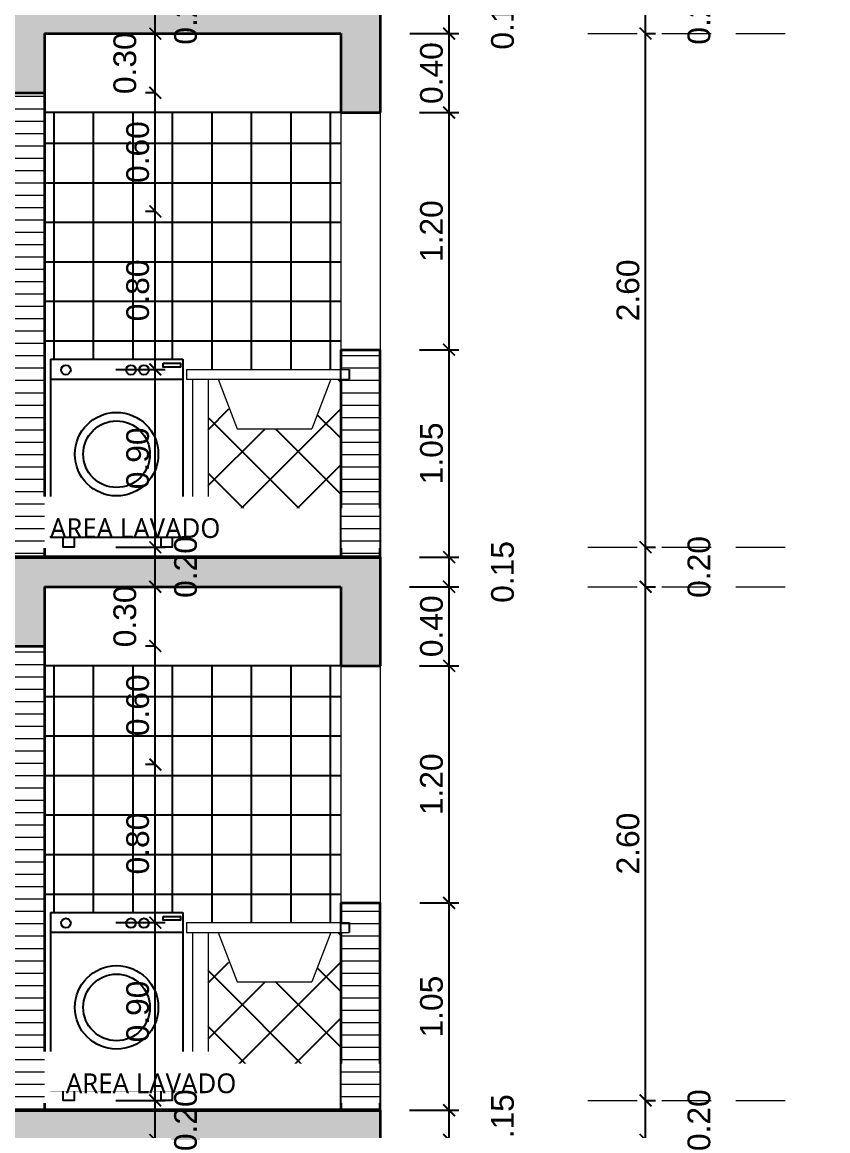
# Model space of a CAD drawing. Header units: feet. Extents: x -417 to 46, y -646 to -218.
# Drawn here: x -80.14 to -76.06, y -587.49 to -581.88 of the extents above; entities that cross this region are included whole.
import ezdxf

# ---------------------------------------------------------------- set-up
doc = ezdxf.new("R2010")
doc.units = ezdxf.units.FT
doc.header["$MEASUREMENT"] = 0
doc.linetypes.add('HIDDEN', pattern=[0.375, 0.25, -0.125])
for name, color, linetype, lineweight in [('A-WALL', 4, 'Continuous', 25), ('DIM-COTAS', 1, 'Continuous', 5), ('MB', 2, 'Continuous', 20), ('muros', 4, 'Continuous', 50), ('Piso', 8, 'Continuous', 9), ('TXT', 2, 'Continuous', 9), ('VUELOS', 8, 'HIDDEN', 0)]:
    doc.layers.add(name, color=color, linetype=linetype, lineweight=lineweight)
for name, color, linetype in [('DIM', 10, 'Continuous'), ('ESCALERAS', 2, 'Continuous'), ('RELLENO', 8, 'Continuous')]:
    doc.layers.add(name, color=color, linetype=linetype)
doc.styles.add('ads', font='trebuc.ttf', dxfattribs={"height": 0.14})
doc.styles.get("Standard").update_dxf_attribs({"font": 'arial.ttf', "height": 0.115})
doc.dimstyles.new('KEILY', dxfattribs={"dimtxt": 0.115, "dimasz": 0.06, "dimexe": 0.05, "dimexo": 0.2, "dimgap": 0.03, "dimtad": 1, "dimzin": 1, "dimdsep": 46, "dimtxsty": 'Standard', "dimblk": 'ARCHTICK', "dimcen": 2.5, "dimdle": 0.03, "dimclrd": 256, "dimclre": 256, "dimclrt": 7, "dimadec": 0, "dimazin": 0, "dimtfac": 1, "dimtmove": 2, "dimatfit": 3, "dimfxl": 0.2, "dimfxlon": 1, "dimtolj": 1, "dimtzin": 1, "dimarcsym": 0})
pattern_1 = [(180, (-13.97997, -574.69289), (-7e-18, -0.0625), [])]

# ---------------------------------------------------------------- blocks, each defined once
blk = doc.blocks.new('A$C327D3DD7')
at = {"layer": 'ESCALERAS'}
for p, q in [((0, 0.9513, 224.523), (0, 0.0513, 224.523)), ((0, 0.9513, 224.523), (0.6706, 0.9513, 224.523)), ((0.6706, 0.9513, -22.4934), (0.6706, 0.0513, -22.4934)), ((0, 0.8513, 224.523), (0.6706, 0.8513, 224.523)), ((0, 0.0513, 224.523), (0.6706, 0.0513, 224.523))]:
    blk.add_line(p, q, dxfattribs=at)
blk.add_lwpolyline([(0.571, 0.9316), (0.6593, 0.9316), (0.6593, 0.912), (0.571, 0.912)], close=True, dxfattribs=at)
at = {"layer": 'ESCALERAS', "elevation": 224.523}
for points in [[(0.0645, 0.0513), (0.1202, 0.0513), (0.1202, 0), (0.0645, 0)], [(0.5619, 0.0513), (0.6175, 0.0513), (0.6175, 0), (0.5619, 0)]]:
    blk.add_lwpolyline(points, close=True, dxfattribs=at)
at = {"layer": 'ESCALERAS'}
for centre, radius in [((0.0786, 0.8975), 0.0243), ((0.4081, 0.8975), 0.0243), ((0.474, 0.8975), 0.0243), ((0.3353, 0.471, 224.523), 0.2113), ((0.3353, 0.471, 224.523), 0.1686)]:
    blk.add_circle(centre, radius, dxfattribs=at)
blk = doc.blocks.new('_ArchTick')
at = {"layer": 'DIM-COTAS', "color": 0, "const_width": 0.15}
blk.add_lwpolyline([(-0.5, -0.5), (0.5, 0.5)], dxfattribs=at)
blk = doc.blocks.new('*D3070')
at = {"layer": 'Defpoints', "color": 0, "transparency": 16777216}
for p in [(-77.0949, -587.3376), (-76.9841, -587.3376), (-76.9841, -587.5376)]:
    blk.add_point(p, dxfattribs=at)
at = {"layer": 'DIM', "lineweight": -2, "transparency": 16777216}
for p, q in [((-76.9841, -587.5676), (-76.9841, -587.3076)), ((-76.9841, -587.3376), (-76.9341, -587.3376)), ((-76.9841, -587.5376), (-76.9341, -587.5376))]:
    blk.add_line(p, q, dxfattribs=at)
at = {"layer": 'DIM', "lineweight": -2, "transparency": 16777216, "xscale": 0.06, "yscale": 0.06, "zscale": 0.06}
for p, rotation in [((-76.9841, -587.3376), 90), ((-76.9841, -587.5376), 270)]:
    blk.add_blockref('_ArchTick', p, dxfattribs=dict(at, rotation=rotation))
at = {"layer": 'DIM', "color": 7, "transparency": 16777216, "insert": (-76.713, -587.4376), "char_height": 0.115, "attachment_point": 5, "rotation": 90}
blk.add_mtext('\\A1;0.20', dxfattribs=at)
blk = doc.blocks.new('*D3071')
at = {"layer": 'Defpoints', "color": 0, "transparency": 16777216}
for p in [(-76.9841, -584.7376), (-76.9841, -584.7376), (-77.0949, -587.3376)]:
    blk.add_point(p, dxfattribs=at)
at = {"layer": 'DIM', "lineweight": -2, "transparency": 16777216}
for p, q in [((-76.9841, -587.3676), (-76.9841, -584.7076)), ((-76.9841, -584.7376), (-76.9341, -584.7376)), ((-76.9841, -587.3376), (-76.9341, -587.3376))]:
    blk.add_line(p, q, dxfattribs=at)
at = {"layer": 'DIM', "lineweight": -2, "transparency": 16777216, "xscale": 0.06, "yscale": 0.06, "zscale": 0.06}
for p, rotation in [((-76.9841, -584.7376), 90), ((-76.9841, -587.3376), 270)]:
    blk.add_blockref('_ArchTick', p, dxfattribs=dict(at, rotation=rotation))
at = {"layer": 'DIM', "color": 7, "transparency": 16777216, "insert": (-77.0728, -586.0376), "char_height": 0.115, "attachment_point": 5, "rotation": 90}
blk.add_mtext('\\A1;2.60', dxfattribs=at)
blk = doc.blocks.new('*D3072')
at = {"layer": 'Defpoints', "color": 0, "transparency": 16777216}
for p in [(-77.0742, -584.5376), (-76.9841, -584.5376), (-76.9841, -584.7376)]:
    blk.add_point(p, dxfattribs=at)
at = {"layer": 'DIM', "lineweight": -2, "transparency": 16777216}
for p, q in [((-76.9841, -584.7676), (-76.9841, -584.5076)), ((-76.9841, -584.5376), (-76.9341, -584.5376)), ((-76.9841, -584.7376), (-76.9341, -584.7376))]:
    blk.add_line(p, q, dxfattribs=at)
at = {"layer": 'DIM', "lineweight": -2, "transparency": 16777216, "xscale": 0.06, "yscale": 0.06, "zscale": 0.06}
for p, rotation in [((-76.9841, -584.5376), 90), ((-76.9841, -584.7376), 270)]:
    blk.add_blockref('_ArchTick', p, dxfattribs=dict(at, rotation=rotation))
at = {"layer": 'DIM', "color": 7, "transparency": 16777216, "insert": (-76.713, -584.6376), "char_height": 0.115, "attachment_point": 5, "rotation": 90}
blk.add_mtext('\\A1;0.20', dxfattribs=at)
blk = doc.blocks.new('*D3073')
at = {"layer": 'Defpoints', "color": 0, "transparency": 16777216}
for p in [(-76.9841, -581.9376), (-76.9841, -581.9376), (-77.0742, -584.5376)]:
    blk.add_point(p, dxfattribs=at)
at = {"layer": 'DIM', "lineweight": -2, "transparency": 16777216}
for p, q in [((-76.9841, -584.5676), (-76.9841, -581.9076)), ((-76.9841, -581.9376), (-76.9341, -581.9376)), ((-76.9841, -584.5376), (-76.9341, -584.5376))]:
    blk.add_line(p, q, dxfattribs=at)
at = {"layer": 'DIM', "lineweight": -2, "transparency": 16777216, "xscale": 0.06, "yscale": 0.06, "zscale": 0.06}
for p, rotation in [((-76.9841, -581.9376), 90), ((-76.9841, -584.5376), 270)]:
    blk.add_blockref('_ArchTick', p, dxfattribs=dict(at, rotation=rotation))
at = {"layer": 'DIM', "color": 7, "transparency": 16777216, "insert": (-77.0728, -583.2376), "char_height": 0.115, "attachment_point": 5, "rotation": 90}
blk.add_mtext('\\A1;2.60', dxfattribs=at)
blk = doc.blocks.new('*D3074')
at = {"layer": 'Defpoints', "color": 0, "transparency": 16777216}
for p in [(-77.1185, -581.7376), (-76.9841, -581.7376), (-76.9841, -581.9376)]:
    blk.add_point(p, dxfattribs=at)
at = {"layer": 'DIM', "lineweight": -2, "transparency": 16777216}
for p, q in [((-76.9841, -581.9676), (-76.9841, -581.7076)), ((-76.9841, -581.7376), (-76.9341, -581.7376)), ((-76.9841, -581.9376), (-76.9341, -581.9376))]:
    blk.add_line(p, q, dxfattribs=at)
at = {"layer": 'DIM', "lineweight": -2, "transparency": 16777216, "xscale": 0.06, "yscale": 0.06, "zscale": 0.06}
for p, rotation in [((-76.9841, -581.7376), 90), ((-76.9841, -581.9376), 270)]:
    blk.add_blockref('_ArchTick', p, dxfattribs=dict(at, rotation=rotation))
at = {"layer": 'DIM', "color": 7, "transparency": 16777216, "insert": (-76.713, -581.8376), "char_height": 0.115, "attachment_point": 5, "rotation": 90}
blk.add_mtext('\\A1;0.20', dxfattribs=at)
blk = doc.blocks.new('*D2838')
at = {"layer": 'Defpoints', "color": 0, "transparency": 16777216}
for p in [(-83.6283, -578.5376, -0.0373), (-72.8847, -578.5376), (-73.14, -590.3376)]:
    blk.add_point(p, dxfattribs=at)
at = {"layer": 'DIM', "lineweight": -2, "transparency": 16777216}
for p, q in [((-73.0847, -578.5376), (-72.8347, -578.5376)), ((-72.8847, -590.3676), (-72.8847, -578.5076)), ((-72.94, -590.3376), (-72.8347, -590.3376))]:
    blk.add_line(p, q, dxfattribs=at)
at = {"layer": 'DIM', "lineweight": -2, "transparency": 16777216, "xscale": 0.06, "yscale": 0.06, "zscale": 0.06}
for p, rotation in [((-72.8847, -578.5376), 90), ((-72.8847, -590.3376), 270)]:
    blk.add_blockref('_ArchTick', p, dxfattribs=dict(at, rotation=rotation))
at = {"layer": 'DIM', "color": 7, "transparency": 16777216, "insert": (-72.9734, -584.4376), "char_height": 0.115, "attachment_point": 5, "rotation": 90}
blk.add_mtext('\\A1;11.80', dxfattribs=at)
blk = doc.blocks.new('*D2819')
at = {"layer": 'Defpoints', "color": 0, "transparency": 16777216}
for p in [(-79.5008, -587.3377, 0.0373), (-79.4673, -587.3377), (-79.4673, -587.5376)]:
    blk.add_point(p, dxfattribs=at)
at = {"layer": 'DIM', "lineweight": -2, "transparency": 16777216}
for p, q in [((-79.4673, -587.5676), (-79.4673, -587.3077)), ((-79.463, -587.3377), (-79.4173, -587.3377)), ((-79.4673, -587.5376), (-79.5173, -587.5376))]:
    blk.add_line(p, q, dxfattribs=at)
at = {"layer": 'DIM', "lineweight": -2, "transparency": 16777216, "xscale": 0.06, "yscale": 0.06, "zscale": 0.06}
for p, rotation in [((-79.4673, -587.3377), 90), ((-79.4673, -587.5376), 270)]:
    blk.add_blockref('_ArchTick', p, dxfattribs=dict(at, rotation=rotation))
at = {"layer": 'DIM', "color": 7, "transparency": 16777216, "insert": (-79.3136, -587.4377), "char_height": 0.115, "attachment_point": 5, "rotation": 90}
blk.add_mtext('\\A1;0.20', dxfattribs=at)
blk = doc.blocks.new('*D2820')
at = {"layer": 'Defpoints', "color": 0, "transparency": 16777216}
for p in [(-79.8848, -586.4376), (-79.4673, -586.4376), (-79.8848, -587.3376)]:
    blk.add_point(p, dxfattribs=at)
at = {"layer": 'DIM', "lineweight": -2, "transparency": 16777216}
for p, q in [((-79.6673, -586.4376), (-79.4173, -586.4376)), ((-79.4673, -587.3676), (-79.4673, -586.4076)), ((-79.6673, -587.3376), (-79.4173, -587.3376))]:
    blk.add_line(p, q, dxfattribs=at)
at = {"layer": 'DIM', "lineweight": -2, "transparency": 16777216, "xscale": 0.06, "yscale": 0.06, "zscale": 0.06}
for p, rotation in [((-79.4673, -586.4376), 90), ((-79.4673, -587.3376), 270)]:
    blk.add_blockref('_ArchTick', p, dxfattribs=dict(at, rotation=rotation))
at = {"layer": 'DIM', "color": 7, "transparency": 16777216, "insert": (-79.5561, -586.8876), "char_height": 0.115, "attachment_point": 5, "rotation": 90}
blk.add_mtext('\\A1;0.90', dxfattribs=at)
blk = doc.blocks.new('*D2821')
at = {"layer": 'Defpoints', "color": 0, "transparency": 16777216}
for p in [(-79.4673, -585.6376), (-79.4648, -585.6376, -0.0012), (-79.8848, -586.4376)]:
    blk.add_point(p, dxfattribs=at)
at = {"layer": 'DIM', "lineweight": -2, "transparency": 16777216}
for p, q in [((-79.4673, -586.4676), (-79.4673, -585.6076)), ((-79.4674, -585.6376), (-79.5173, -585.6376)), ((-79.6673, -586.4376), (-79.4173, -586.4376))]:
    blk.add_line(p, q, dxfattribs=at)
at = {"layer": 'DIM', "lineweight": -2, "transparency": 16777216, "xscale": 0.06, "yscale": 0.06, "zscale": 0.06}
for p, rotation in [((-79.4673, -585.6376), 90), ((-79.4673, -586.4376), 270)]:
    blk.add_blockref('_ArchTick', p, dxfattribs=dict(at, rotation=rotation))
at = {"layer": 'DIM', "color": 7, "transparency": 16777216, "insert": (-79.5561, -586.0376), "char_height": 0.115, "attachment_point": 5, "rotation": 90}
blk.add_mtext('\\A1;0.80', dxfattribs=at)
blk = doc.blocks.new('*D2822')
at = {"layer": 'Defpoints', "color": 0, "transparency": 16777216}
for p in [(-79.4673, -585.0376, -0.0012), (-79.4673, -585.0376), (-79.4648, -585.6376, -0.0012)]:
    blk.add_point(p, dxfattribs=at)
at = {"layer": 'DIM', "lineweight": -2, "transparency": 16777216}
for p, q in [((-79.4674, -585.0376), (-79.5173, -585.0376)), ((-79.4673, -585.6676), (-79.4673, -585.0076)), ((-79.4674, -585.6376), (-79.5173, -585.6376))]:
    blk.add_line(p, q, dxfattribs=at)
at = {"layer": 'DIM', "lineweight": -2, "transparency": 16777216, "xscale": 0.06, "yscale": 0.06, "zscale": 0.06}
for p, rotation in [((-79.4673, -585.0376), 90), ((-79.4673, -585.6376), 270)]:
    blk.add_blockref('_ArchTick', p, dxfattribs=dict(at, rotation=rotation))
at = {"layer": 'DIM', "color": 7, "transparency": 16777216, "insert": (-79.5561, -585.3376), "char_height": 0.115, "attachment_point": 5, "rotation": 90}
blk.add_mtext('\\A1;0.60', dxfattribs=at)
blk = doc.blocks.new('*D2823')
at = {"layer": 'Defpoints', "color": 0, "transparency": 16777216}
for p in [(-79.4673, -584.7376), (-79.4673, -584.7376), (-79.4673, -585.0376, -0.0012)]:
    blk.add_point(p, dxfattribs=at)
at = {"layer": 'DIM', "lineweight": -2, "transparency": 16777216}
for p, q in [((-79.4673, -585.0676), (-79.4673, -584.7076)), ((-79.4673, -584.7376), (-79.5173, -584.7376)), ((-79.4674, -585.0376), (-79.5173, -585.0376))]:
    blk.add_line(p, q, dxfattribs=at)
at = {"layer": 'DIM', "lineweight": -2, "transparency": 16777216, "xscale": 0.06, "yscale": 0.06, "zscale": 0.06}
for p, rotation in [((-79.4673, -584.7376), 90), ((-79.4673, -585.0376), 270)]:
    blk.add_blockref('_ArchTick', p, dxfattribs=dict(at, rotation=rotation))
at = {"layer": 'DIM', "color": 7, "transparency": 16777216, "insert": (-79.6211, -584.8876), "char_height": 0.115, "attachment_point": 5, "rotation": 90}
blk.add_mtext('\\A1;0.30', dxfattribs=at)
blk = doc.blocks.new('*D2824')
at = {"layer": 'Defpoints', "color": 0, "transparency": 16777216}
for p in [(-79.5008, -584.5377, 0.0373), (-79.4673, -584.5377), (-79.4673, -584.7376)]:
    blk.add_point(p, dxfattribs=at)
at = {"layer": 'DIM', "lineweight": -2, "transparency": 16777216}
for p, q in [((-79.4673, -584.7676), (-79.4673, -584.5077)), ((-79.463, -584.5377), (-79.4173, -584.5377)), ((-79.4673, -584.7376), (-79.5173, -584.7376))]:
    blk.add_line(p, q, dxfattribs=at)
at = {"layer": 'DIM', "lineweight": -2, "transparency": 16777216, "xscale": 0.06, "yscale": 0.06, "zscale": 0.06}
for p, rotation in [((-79.4673, -584.5377), 90), ((-79.4673, -584.7376), 270)]:
    blk.add_blockref('_ArchTick', p, dxfattribs=dict(at, rotation=rotation))
at = {"layer": 'DIM', "color": 7, "transparency": 16777216, "insert": (-79.3136, -584.6377), "char_height": 0.115, "attachment_point": 5, "rotation": 90}
blk.add_mtext('\\A1;0.20', dxfattribs=at)
blk = doc.blocks.new('*D2825')
at = {"layer": 'Defpoints', "color": 0, "transparency": 16777216}
for p in [(-79.8848, -583.6377), (-79.4673, -583.6377), (-79.8848, -584.5377)]:
    blk.add_point(p, dxfattribs=at)
at = {"layer": 'DIM', "lineweight": -2, "transparency": 16777216}
for p, q in [((-79.6673, -583.6377), (-79.4173, -583.6377)), ((-79.4673, -584.5677), (-79.4673, -583.6077)), ((-79.6673, -584.5377), (-79.4173, -584.5377))]:
    blk.add_line(p, q, dxfattribs=at)
at = {"layer": 'DIM', "lineweight": -2, "transparency": 16777216, "xscale": 0.06, "yscale": 0.06, "zscale": 0.06}
for p, rotation in [((-79.4673, -583.6377), 90), ((-79.4673, -584.5377), 270)]:
    blk.add_blockref('_ArchTick', p, dxfattribs=dict(at, rotation=rotation))
at = {"layer": 'DIM', "color": 7, "transparency": 16777216, "insert": (-79.5561, -584.0877), "char_height": 0.115, "attachment_point": 5, "rotation": 90}
blk.add_mtext('\\A1;0.90', dxfattribs=at)
blk = doc.blocks.new('*D2826')
at = {"layer": 'Defpoints', "color": 0, "transparency": 16777216}
for p in [(-79.4673, -582.8377), (-79.4648, -582.8377, -0.0012), (-79.8848, -583.6377)]:
    blk.add_point(p, dxfattribs=at)
at = {"layer": 'DIM', "lineweight": -2, "transparency": 16777216}
for p, q in [((-79.4673, -583.6677), (-79.4673, -582.8077)), ((-79.4674, -582.8377), (-79.5173, -582.8377)), ((-79.6673, -583.6377), (-79.4173, -583.6377))]:
    blk.add_line(p, q, dxfattribs=at)
at = {"layer": 'DIM', "lineweight": -2, "transparency": 16777216, "xscale": 0.06, "yscale": 0.06, "zscale": 0.06}
for p, rotation in [((-79.4673, -582.8377), 90), ((-79.4673, -583.6377), 270)]:
    blk.add_blockref('_ArchTick', p, dxfattribs=dict(at, rotation=rotation))
at = {"layer": 'DIM', "color": 7, "transparency": 16777216, "insert": (-79.5561, -583.2377), "char_height": 0.115, "attachment_point": 5, "rotation": 90}
blk.add_mtext('\\A1;0.80', dxfattribs=at)
blk = doc.blocks.new('*D2827')
at = {"layer": 'Defpoints', "color": 0, "transparency": 16777216}
for p in [(-79.4673, -582.2377, -0.0012), (-79.4673, -582.2377), (-79.4648, -582.8377, -0.0012)]:
    blk.add_point(p, dxfattribs=at)
at = {"layer": 'DIM', "lineweight": -2, "transparency": 16777216}
for p, q in [((-79.4674, -582.2377), (-79.5173, -582.2377)), ((-79.4673, -582.8677), (-79.4673, -582.2077)), ((-79.4674, -582.8377), (-79.5173, -582.8377))]:
    blk.add_line(p, q, dxfattribs=at)
at = {"layer": 'DIM', "lineweight": -2, "transparency": 16777216, "xscale": 0.06, "yscale": 0.06, "zscale": 0.06}
for p, rotation in [((-79.4673, -582.2377), 90), ((-79.4673, -582.8377), 270)]:
    blk.add_blockref('_ArchTick', p, dxfattribs=dict(at, rotation=rotation))
at = {"layer": 'DIM', "color": 7, "transparency": 16777216, "insert": (-79.5561, -582.5377), "char_height": 0.115, "attachment_point": 5, "rotation": 90}
blk.add_mtext('\\A1;0.60', dxfattribs=at)
blk = doc.blocks.new('*D2828')
at = {"layer": 'Defpoints', "color": 0, "transparency": 16777216}
for p in [(-79.4673, -581.9377), (-79.4673, -581.9377), (-79.4673, -582.2377, -0.0012)]:
    blk.add_point(p, dxfattribs=at)
at = {"layer": 'DIM', "lineweight": -2, "transparency": 16777216}
for p, q in [((-79.4673, -582.2677), (-79.4673, -581.9077)), ((-79.4673, -581.9377), (-79.5173, -581.9377)), ((-79.4674, -582.2377), (-79.5173, -582.2377))]:
    blk.add_line(p, q, dxfattribs=at)
at = {"layer": 'DIM', "lineweight": -2, "transparency": 16777216, "xscale": 0.06, "yscale": 0.06, "zscale": 0.06}
for p, rotation in [((-79.4673, -581.9377), 90), ((-79.4673, -582.2377), 270)]:
    blk.add_blockref('_ArchTick', p, dxfattribs=dict(at, rotation=rotation))
at = {"layer": 'DIM', "color": 7, "transparency": 16777216, "insert": (-79.6211, -582.0877), "char_height": 0.115, "attachment_point": 5, "rotation": 90}
blk.add_mtext('\\A1;0.30', dxfattribs=at)
blk = doc.blocks.new('*D2829')
at = {"layer": 'Defpoints', "color": 0, "transparency": 16777216}
for p in [(-79.5008, -581.7377, 0.0373), (-79.4673, -581.7377), (-79.4673, -581.9377)]:
    blk.add_point(p, dxfattribs=at)
at = {"layer": 'DIM', "lineweight": -2, "transparency": 16777216}
for p, q in [((-79.4673, -581.9677), (-79.4673, -581.7077)), ((-79.463, -581.7377), (-79.4173, -581.7377)), ((-79.4673, -581.9377), (-79.5173, -581.9377))]:
    blk.add_line(p, q, dxfattribs=at)
at = {"layer": 'DIM', "lineweight": -2, "transparency": 16777216, "xscale": 0.06, "yscale": 0.06, "zscale": 0.06}
for p, rotation in [((-79.4673, -581.7377), 90), ((-79.4673, -581.9377), 270)]:
    blk.add_blockref('_ArchTick', p, dxfattribs=dict(at, rotation=rotation))
at = {"layer": 'DIM', "color": 7, "transparency": 16777216, "insert": (-79.3136, -581.8377), "char_height": 0.115, "attachment_point": 5, "rotation": 90}
blk.add_mtext('\\A1;0.20', dxfattribs=at)
blk = doc.blocks.new('*D3047')
at = {"layer": 'Defpoints', "color": 0, "transparency": 16777216}
for p in [(-78.5283, -587.3876), (-77.9793, -587.3876), (-78.5283, -587.5376, -0.0373)]:
    blk.add_point(p, dxfattribs=at)
at = {"layer": 'DIM', "lineweight": -2, "transparency": 16777216}
for p, q in [((-78.1793, -587.3876), (-77.9293, -587.3876)), ((-77.9793, -587.5676), (-77.9793, -587.3576)), ((-78.1788, -587.5376), (-77.9293, -587.5376))]:
    blk.add_line(p, q, dxfattribs=at)
at = {"layer": 'DIM', "lineweight": -2, "transparency": 16777216, "xscale": 0.06, "yscale": 0.06, "zscale": 0.06}
for p, rotation in [((-77.9793, -587.3876), 90), ((-77.9793, -587.5376), 270)]:
    blk.add_blockref('_ArchTick', p, dxfattribs=dict(at, rotation=rotation))
at = {"layer": 'DIM', "color": 7, "transparency": 16777216, "insert": (-77.7081, -587.4626), "char_height": 0.115, "attachment_point": 5, "rotation": 90}
blk.add_mtext('\\A1;0.15', dxfattribs=at)
blk = doc.blocks.new('*D3048')
at = {"layer": 'Defpoints', "color": 0, "transparency": 16777216}
for p in [(-78.3282, -586.3377), (-77.9793, -586.3377), (-78.5283, -587.3876)]:
    blk.add_point(p, dxfattribs=at)
at = {"layer": 'DIM', "lineweight": -2, "transparency": 16777216}
for p, q in [((-78.1282, -586.3377), (-77.9293, -586.3377)), ((-77.9793, -587.4176), (-77.9793, -586.3077)), ((-78.1793, -587.3876), (-77.9293, -587.3876))]:
    blk.add_line(p, q, dxfattribs=at)
at = {"layer": 'DIM', "lineweight": -2, "transparency": 16777216, "xscale": 0.06, "yscale": 0.06, "zscale": 0.06}
for p, rotation in [((-77.9793, -586.3377), 90), ((-77.9793, -587.3876), 270)]:
    blk.add_blockref('_ArchTick', p, dxfattribs=dict(at, rotation=rotation))
at = {"layer": 'DIM', "color": 7, "transparency": 16777216, "insert": (-78.068, -586.8627), "char_height": 0.115, "attachment_point": 5, "rotation": 90}
blk.add_mtext('\\A1;1.05', dxfattribs=at)
blk = doc.blocks.new('*D3049')
at = {"layer": 'Defpoints', "color": 0, "transparency": 16777216}
for p in [(-78.3283, -585.1377, -0.0014), (-77.9793, -585.1377), (-78.3282, -586.3377)]:
    blk.add_point(p, dxfattribs=at)
at = {"layer": 'DIM', "lineweight": -2, "transparency": 16777216}
for p, q in [((-77.9793, -586.3677), (-77.9793, -585.1077)), ((-78.1283, -585.1377), (-77.9293, -585.1377)), ((-78.1282, -586.3377), (-77.9293, -586.3377))]:
    blk.add_line(p, q, dxfattribs=at)
at = {"layer": 'DIM', "lineweight": -2, "transparency": 16777216, "xscale": 0.06, "yscale": 0.06, "zscale": 0.06}
for p, rotation in [((-77.9793, -585.1377), 90), ((-77.9793, -586.3377), 270)]:
    blk.add_blockref('_ArchTick', p, dxfattribs=dict(at, rotation=rotation))
at = {"layer": 'DIM', "color": 7, "transparency": 16777216, "insert": (-78.068, -585.7377), "char_height": 0.115, "attachment_point": 5, "rotation": 90}
blk.add_mtext('\\A1;1.20', dxfattribs=at)
blk = doc.blocks.new('*D3050')
at = {"layer": 'Defpoints', "color": 0, "transparency": 16777216}
for p in [(-78.5283, -584.7377), (-77.9793, -584.7377), (-78.3283, -585.1377, -0.0014)]:
    blk.add_point(p, dxfattribs=at)
at = {"layer": 'DIM', "lineweight": -2, "transparency": 16777216}
for p, q in [((-77.9793, -585.1677), (-77.9793, -584.7077)), ((-78.1793, -584.7377), (-77.9293, -584.7377)), ((-78.1283, -585.1377), (-77.9293, -585.1377))]:
    blk.add_line(p, q, dxfattribs=at)
at = {"layer": 'DIM', "lineweight": -2, "transparency": 16777216, "xscale": 0.06, "yscale": 0.06, "zscale": 0.06}
for p, rotation in [((-77.9793, -584.7377), 90), ((-77.9793, -585.1377), 270)]:
    blk.add_blockref('_ArchTick', p, dxfattribs=dict(at, rotation=rotation))
at = {"layer": 'DIM', "color": 7, "transparency": 16777216, "insert": (-78.068, -584.9377), "char_height": 0.115, "attachment_point": 5, "rotation": 90}
blk.add_mtext('\\A1;0.40', dxfattribs=at)
blk = doc.blocks.new('*D3051')
at = {"layer": 'Defpoints', "color": 0, "transparency": 16777216}
for p in [(-78.3282, -584.5877, 0.0373), (-77.9793, -584.5877), (-78.5283, -584.7377)]:
    blk.add_point(p, dxfattribs=at)
at = {"layer": 'DIM', "lineweight": -2, "transparency": 16777216}
for p, q in [((-78.1291, -584.5877), (-77.9293, -584.5877)), ((-77.9793, -584.7677), (-77.9793, -584.5577)), ((-78.1793, -584.7377), (-77.9293, -584.7377))]:
    blk.add_line(p, q, dxfattribs=at)
at = {"layer": 'DIM', "lineweight": -2, "transparency": 16777216, "xscale": 0.06, "yscale": 0.06, "zscale": 0.06}
for p, rotation in [((-77.9793, -584.5877), 90), ((-77.9793, -584.7377), 270)]:
    blk.add_blockref('_ArchTick', p, dxfattribs=dict(at, rotation=rotation))
at = {"layer": 'DIM', "color": 7, "transparency": 16777216, "insert": (-77.7081, -584.6627), "char_height": 0.115, "attachment_point": 5, "rotation": 90}
blk.add_mtext('\\A1;0.15', dxfattribs=at)
blk = doc.blocks.new('*D3052')
at = {"layer": 'Defpoints', "color": 0, "transparency": 16777216}
for p in [(-78.3282, -583.5377, 0.0373), (-77.9793, -583.5377), (-78.3282, -584.5877, 0.0373)]:
    blk.add_point(p, dxfattribs=at)
at = {"layer": 'DIM', "lineweight": -2, "transparency": 16777216}
for p, q in [((-78.1291, -583.5377), (-77.9293, -583.5377)), ((-77.9793, -584.6177), (-77.9793, -583.5077)), ((-78.1291, -584.5877), (-77.9293, -584.5877))]:
    blk.add_line(p, q, dxfattribs=at)
at = {"layer": 'DIM', "lineweight": -2, "transparency": 16777216, "xscale": 0.06, "yscale": 0.06, "zscale": 0.06}
for p, rotation in [((-77.9793, -583.5377), 90), ((-77.9793, -584.5877), 270)]:
    blk.add_blockref('_ArchTick', p, dxfattribs=dict(at, rotation=rotation))
at = {"layer": 'DIM', "color": 7, "transparency": 16777216, "insert": (-78.068, -584.0627), "char_height": 0.115, "attachment_point": 5, "rotation": 90}
blk.add_mtext('\\A1;1.05', dxfattribs=at)
blk = doc.blocks.new('*D3053')
at = {"layer": 'Defpoints', "color": 0, "transparency": 16777216}
for p in [(-78.3286, -582.3377, 0.036), (-77.9793, -582.3377), (-78.3282, -583.5377, 0.0373)]:
    blk.add_point(p, dxfattribs=at)
at = {"layer": 'DIM', "lineweight": -2, "transparency": 16777216}
for p, q in [((-78.1294, -582.3377), (-77.9293, -582.3377)), ((-77.9793, -583.5677), (-77.9793, -582.3077)), ((-78.1291, -583.5377), (-77.9293, -583.5377))]:
    blk.add_line(p, q, dxfattribs=at)
at = {"layer": 'DIM', "lineweight": -2, "transparency": 16777216, "xscale": 0.06, "yscale": 0.06, "zscale": 0.06}
for p, rotation in [((-77.9793, -582.3377), 90), ((-77.9793, -583.5377), 270)]:
    blk.add_blockref('_ArchTick', p, dxfattribs=dict(at, rotation=rotation))
at = {"layer": 'DIM', "color": 7, "transparency": 16777216, "insert": (-78.068, -582.9377), "char_height": 0.115, "attachment_point": 5, "rotation": 90}
blk.add_mtext('\\A1;1.20', dxfattribs=at)
blk = doc.blocks.new('*D3054')
at = {"layer": 'Defpoints', "color": 0, "transparency": 16777216}
for p in [(-78.5283, -581.9377, 0.0373), (-77.9793, -581.9377), (-78.3286, -582.3377, 0.036)]:
    blk.add_point(p, dxfattribs=at)
at = {"layer": 'DIM', "lineweight": -2, "transparency": 16777216}
for p, q in [((-77.9793, -582.3677), (-77.9793, -581.9077)), ((-78.1788, -581.9377), (-77.9293, -581.9377)), ((-78.1294, -582.3377), (-77.9293, -582.3377))]:
    blk.add_line(p, q, dxfattribs=at)
at = {"layer": 'DIM', "lineweight": -2, "transparency": 16777216, "xscale": 0.06, "yscale": 0.06, "zscale": 0.06}
for p, rotation in [((-77.9793, -581.9377), 90), ((-77.9793, -582.3377), 270)]:
    blk.add_blockref('_ArchTick', p, dxfattribs=dict(at, rotation=rotation))
at = {"layer": 'DIM', "color": 7, "transparency": 16777216, "insert": (-78.068, -582.1377), "char_height": 0.115, "attachment_point": 5, "rotation": 90}
blk.add_mtext('\\A1;0.40', dxfattribs=at)
blk = doc.blocks.new('*D3055')
at = {"layer": 'Defpoints', "color": 0, "transparency": 16777216}
for p in [(-78.3282, -581.7877, 0.0747), (-77.9793, -581.7877), (-78.5283, -581.9377, 0.0373)]:
    blk.add_point(p, dxfattribs=at)
at = {"layer": 'DIM', "lineweight": -2, "transparency": 16777216}
for p, q in [((-78.1317, -581.7877), (-77.9293, -581.7877)), ((-77.9793, -581.9677), (-77.9793, -581.7577)), ((-78.1788, -581.9377), (-77.9293, -581.9377))]:
    blk.add_line(p, q, dxfattribs=at)
at = {"layer": 'DIM', "lineweight": -2, "transparency": 16777216, "xscale": 0.06, "yscale": 0.06, "zscale": 0.06}
for p, rotation in [((-77.9793, -581.7877), 90), ((-77.9793, -581.9377), 270)]:
    blk.add_blockref('_ArchTick', p, dxfattribs=dict(at, rotation=rotation))
at = {"layer": 'DIM', "color": 7, "transparency": 16777216, "insert": (-77.7081, -581.8627), "char_height": 0.115, "attachment_point": 5, "rotation": 90}
blk.add_mtext('\\A1;0.15', dxfattribs=at)

msp = doc.modelspace()

# ---------------------------------------------------------------- hatches: boundary and pattern name
at = {"layer": 'Piso'}
h = msp.add_hatch(dxfattribs=at)
h.set_pattern_fill('AR-CONC', color=256, scale=0.02)
h.set_pattern_definition([(50, (-13.97997, -569.09301), (0.14345204, -0.01255043), [0.015, -0.165]), (355, (-13.97997, -569.09301), (-0.02775027, 0.15043843), [0.012, -0.132]), (100.45144, (-13.96802, -569.09405), (0.11570177, 0.137888), [0.01274804, -0.14022842]), (46.1842, (-13.97997, -569.053), (0.21344827, -0.03310386), [0.0225, -0.2475]), (96.63564, (-13.96219, -569.05577), (0.1869324, 0.1948237), [0.0191221, -0.21034275]), (351.18416, (-13.97997, -569.053), (0.1869324, 0.1948237), [0.018, -0.198]), (21, (-13.95997, -569.06301), (0.11938141, -0.08052378), [0.015, -0.165]), (326, (-13.95997, -569.06301), (0.04866307, 0.14503), [0.012, -0.132]), (71.45144, (-13.95002, -569.06972), (0.16804448, 0.06450623), [0.01274804, -0.14022842]), (37.5, (-13.97997, -569.09301), (0.00243197, 0.06657877), [0, -0.1304, 0, -0.134, 0, -0.1325]), (7.5, (-13.97997, -569.09301), (0.05261391, 0.07888234), [0, -0.0764, 0, -0.1274, 0, -0.0505]), (327.5, (-14.02457, -569.09301), (0.106764487, -0.004510974), [0, -0.05, 0, -0.156, 0, -0.207]), (317.5, (-14.04457, -569.09301), (0.11663723, 0.020021), [0, -0.065, 0, -0.1036, 0, -0.147])])
edge = h.paths.add_edge_path()
edge.add_line((-78.3283, -582.3377), (-78.3283, -581.7877))
edge.add_line((-78.3283, -581.7877), (-83.8283, -581.7882))
edge.add_line((-83.8283, -581.7882), (-83.8281, -582.2379))
edge.add_line((-83.8281, -582.2379), (-83.6298, -582.2377))
edge.add_line((-83.6298, -582.2377), (-83.6298, -581.9377))
edge.add_line((-83.6298, -581.9377), (-80.2283, -581.9377))
edge.add_line((-80.2283, -581.9377), (-80.2335, -582.2377))
edge.add_line((-80.2335, -582.2377), (-80.0283, -582.2377))
edge.add_line((-80.0283, -582.2377), (-80.0283, -581.9377))
edge.add_line((-80.0283, -581.9377), (-78.5283, -581.9377))
edge.add_line((-78.5283, -581.9377), (-78.5283, -582.3377))
edge.add_line((-78.5283, -582.3377), (-78.3286, -582.3377))
h = msp.add_hatch(dxfattribs=at)
h.set_pattern_fill('AR-CONC', color=256, scale=0.02)
h.set_pattern_definition([(50, (-13.97849, -571.89295), (0.14345204, -0.01255043), [0.015, -0.165]), (355, (-13.97849, -571.89295), (-0.02775027, 0.15043843), [0.012, -0.132]), (100.45144, (-13.96654, -571.894), (0.11570177, 0.137888), [0.01274804, -0.14022842]), (46.1842, (-13.9785, -571.85295), (0.21344827, -0.03310386), [0.0225, -0.2475]), (96.63564, (-13.9607, -571.8557), (0.1869324, 0.1948237), [0.0191221, -0.21034275]), (351.18416, (-13.9785, -571.85295), (0.1869324, 0.1948237), [0.018, -0.198]), (21, (-13.95849, -571.86295), (0.11938141, -0.08052378), [0.015, -0.165]), (326, (-13.95849, -571.86295), (0.04866307, 0.14503), [0.012, -0.132]), (71.45144, (-13.94854, -571.86966), (0.16804448, 0.06450623), [0.01274804, -0.14022842]), (37.5, (-13.97849, -571.89295), (0.00243197, 0.06657877), [0, -0.1304, 0, -0.134, 0, -0.1325]), (7.5, (-13.97849, -571.89295), (0.05261391, 0.07888234), [0, -0.0764, 0, -0.1274, 0, -0.0505]), (327.5, (-14.02309, -571.89295), (0.106764487, -0.004510974), [0, -0.05, 0, -0.156, 0, -0.207]), (317.5, (-14.04309, -571.89295), (0.11663723, 0.020021), [0, -0.065, 0, -0.1036, 0, -0.147])])
edge = h.paths.add_edge_path()
edge.add_line((-78.3268, -585.1377), (-78.3268, -584.5877))
edge.add_line((-78.3268, -584.5877), (-83.8268, -584.5882))
edge.add_line((-83.8268, -584.5882), (-83.8266, -585.0379))
edge.add_line((-83.8266, -585.0379), (-83.6283, -585.0377))
edge.add_line((-83.6283, -585.0377), (-83.6283, -584.7377))
edge.add_line((-83.6283, -584.7377), (-80.2268, -584.7377))
edge.add_line((-80.2268, -584.7377), (-80.2321, -585.0377))
edge.add_line((-80.2321, -585.0377), (-80.0268, -585.0377))
edge.add_line((-80.0268, -585.0377), (-80.0268, -584.7377))
edge.add_line((-80.0268, -584.7377), (-78.5268, -584.7377))
edge.add_line((-78.5268, -584.7377), (-78.5268, -585.1377))
edge.add_line((-78.5268, -585.1377), (-78.3271, -585.1377))
h = msp.add_hatch(dxfattribs=at)
h.set_pattern_fill('AR-CONC', color=256, scale=0.02)
h.set_pattern_definition([(50, (-13.97997, -574.69289), (0.14345204, -0.01255043), [0.015, -0.165]), (355, (-13.97997, -574.69289), (-0.02775027, 0.15043843), [0.012, -0.132]), (100.45144, (-13.96802, -574.69393), (0.11570177, 0.137888), [0.01274804, -0.14022842]), (46.1842, (-13.97997, -574.65289), (0.21344827, -0.03310386), [0.0225, -0.2475]), (96.63564, (-13.96219, -574.65565), (0.1869324, 0.1948237), [0.0191221, -0.21034275]), (351.18416, (-13.97997, -574.65289), (0.1869324, 0.1948237), [0.018, -0.198]), (21, (-13.95997, -574.66289), (0.11938141, -0.08052378), [0.015, -0.165]), (326, (-13.95997, -574.66289), (0.04866307, 0.14503), [0.012, -0.132]), (71.45144, (-13.95002, -574.6696), (0.16804448, 0.06450623), [0.01274804, -0.14022842]), (37.5, (-13.97997, -574.69289), (0.00243197, 0.06657877), [0, -0.1304, 0, -0.134, 0, -0.1325]), (7.5, (-13.97997, -574.69289), (0.05261391, 0.07888234), [0, -0.0764, 0, -0.1274, 0, -0.0505]), (327.5, (-14.02457, -574.69289), (0.106764487, -0.004510974), [0, -0.05, 0, -0.156, 0, -0.207]), (317.5, (-14.04457, -574.69289), (0.11663723, 0.020021), [0, -0.065, 0, -0.1036, 0, -0.147])])
edge = h.paths.add_edge_path()
edge.add_line((-78.3283, -587.9376), (-78.3283, -587.3876))
edge.add_line((-78.3283, -587.3876), (-83.8283, -587.3881))
edge.add_line((-83.8283, -587.3881), (-83.8281, -587.8378))
edge.add_line((-83.8281, -587.8378), (-83.6298, -587.8376))
edge.add_line((-83.6298, -587.8376), (-83.6298, -587.5376))
edge.add_line((-83.6298, -587.5376), (-80.2283, -587.5376))
edge.add_line((-80.2283, -587.5376), (-80.2335, -587.8376))
edge.add_line((-80.2335, -587.8376), (-80.0283, -587.8376))
edge.add_line((-80.0283, -587.8376), (-80.0283, -587.5376))
edge.add_line((-80.0283, -587.5376), (-78.5283, -587.5376))
edge.add_line((-78.5283, -587.5376), (-78.5283, -587.9376))
edge.add_line((-78.5283, -587.9376), (-78.3286, -587.9376))
at = {"layer": 'RELLENO'}
h = msp.add_hatch(dxfattribs=at)
h.set_pattern_fill('NET', color=256, scale=1.6)
h.set_pattern_definition([(0, (-13.97997, -569.093), (0, 0.2), []), (90, (-13.97997, -569.093), (-0.2, 1e-17), [])])
h.paths.add_polyline_path([(-80.0283, -583.5864), (-79.3282, -583.5864), (-79.3282, -583.6377), (-78.5283, -583.6377), (-78.5286, -582.3377), (-80.0283, -582.3377)])
h = msp.add_hatch(dxfattribs=at)
h.set_pattern_fill('NET', color=256, scale=1.6, angle=45)
h.set_pattern_definition([(45, (122.35748, -350.14236), (-0.14142136, 0.14142136), []), (135, (122.35748, -350.14236), (-0.14142136, -0.14142136), [])])
h.paths.add_polyline_path([(-78.5283, -583.6877), (-78.5783, -583.6877), (-78.674, -583.9377), (-79.0243, -583.9377), (-79.1991, -583.6877), (-79.1991, -584.4377), (-78.5283, -584.4377)])
h = msp.add_hatch(dxfattribs=at)
h.set_pattern_fill('NET', color=256, scale=1.6)
h.set_pattern_definition([(0, (-13.97997, -571.89295), (0, 0.2), []), (90, (-13.97997, -571.89295), (-0.2, 1e-17), [])])
h.paths.add_polyline_path([(-80.0283, -586.3864), (-79.3282, -586.3864), (-79.3282, -586.4377), (-78.5283, -586.4377), (-78.5286, -585.1377), (-80.0283, -585.1377)])
h = msp.add_hatch(dxfattribs=at)
h.set_pattern_fill('NET', color=256, scale=1.6, angle=45)
h.set_pattern_definition([(45, (122.35748, -352.9423), (-0.14142136, 0.14142136), []), (135, (122.35748, -352.9423), (-0.14142136, -0.14142136), [])])
h.paths.add_polyline_path([(-78.5283, -586.4877), (-78.5783, -586.4877), (-78.674, -586.7377), (-79.0243, -586.7377), (-79.1991, -586.4877), (-79.1991, -587.2377), (-78.5283, -587.2377)])

# ---------------------------------------------------------------- linework, layer by layer
at = {"layer": 'A-WALL', "lineweight": 35}
for p, q in [((-78.3283, -580.7877, 0.073), (-78.3286, -582.3377, 0.036)), ((-80.0283, -581.9377, 0.0747), (-78.5283, -581.9377, 0.0747)), ((-80.2283, -582.2377, 0.0502), (-80.0283, -582.2377, 0.0489)), ((-78.5283, -582.3377, 0.0373), (-78.3283, -582.3377, 0.036)), ((-78.5283, -583.5377, 0.0373), (-78.3283, -583.5377, 0.0373)), ((-80.0283, -584.5877, 0.0747), (-78.5283, -584.5877, 0.0747)), ((-80.0283, -584.5877, 0.0733), (-78.9756, -584.5877, 0.0733)), ((-78.3283, -584.5877, 0.0373), (-78.3286, -585.1377, -0.0014)), ((-80.0283, -584.7377, 0.0373), (-78.5283, -584.7377, 0.0373)), ((-80.2283, -585.0377, 0.0129), (-80.0283, -585.0377, 0.0115)), ((-78.5283, -585.1377), (-78.3283, -585.1377, -0.0014)), ((-78.5283, -586.3377), (-78.3283, -586.3377)), ((-80.0283, -587.3877, 0.0373), (-78.5283, -587.3877, 0.0373)), ((-80.0283, -587.3877, 0.0359), (-78.9756, -587.3877, 0.0359)), ((-78.3283, -587.3876), (-78.3286, -587.9376, -0.0387))]:
    msp.add_line(p, q, dxfattribs=at)
at = {"layer": 'A-WALL', "lineweight": 35, "extrusion": (8.94772e-16, 2.36659e-12, -1)}
for p, q in [((-80.0283, -581.9377, 0.0373), (-80.0283, -584.5876, 0.0373)), ((-80.0283, -584.7377), (-80.0283, -587.3876))]:
    msp.add_line(p, q, dxfattribs=at)
at = {"layer": 'A-WALL', "lineweight": 35, "extrusion": (8.94772e-16, 2.36783e-12, -1)}
for p, q in [((-78.5283, -581.9377, 0.0373), (-78.5283, -582.3377, 0.0373)), ((-78.5283, -583.5377, 0.0373), (-78.5283, -583.6377, 0.0373)), ((-78.3283, -584.5877, 0.0373), (-78.3283, -583.5377, 0.0373)), ((-78.5283, -583.6877, 0.0373), (-78.5283, -584.5877, 0.0373)), ((-78.5283, -584.7377), (-78.5283, -585.1377)), ((-78.5283, -586.3377), (-78.5283, -586.4377)), ((-78.3283, -587.3876), (-78.3283, -586.3377)), ((-78.5283, -586.4877), (-78.5283, -587.3876))]:
    msp.add_line(p, q, dxfattribs=at)
at = {"layer": 'ESCALERAS'}
for p, q in [((-78.4852, -583.6377, 0.0373), (-78.4852, -583.6877, 0.0373)), ((-78.4852, -586.4377), (-78.4852, -586.4877))]:
    msp.add_line(p, q, dxfattribs=at)
at = {"layer": 'MB'}
for p, q in [((-78.5283, -582.3377, 0.0373), (-78.5283, -583.5377, 0.0373)), ((-78.3283, -582.3377, 0.036), (-78.3283, -583.5377, 0.0373)), ((-79.3085, -583.6377, 0.0373), (-78.4852, -583.6377, 0.0373)), ((-79.3085, -583.6377, 0.0373), (-79.3085, -583.6877, 0.0373)), ((-79.3085, -583.6877, 0.0373), (-78.4852, -583.6877, 0.0373)), ((-79.2784, -583.6877, 0.0373), (-79.2784, -584.5377, 0.0373)), ((-79.1991, -583.6877, 0.0747), (-79.1991, -584.5377, 0.0747)), ((-79.1491, -583.6877, 0.0373), (-79.0534, -583.9377, 0.0747)), ((-78.5783, -583.6877, 0.0373), (-78.674, -583.9377, 0.0747)), ((-78.5283, -583.6877, 0.0373), (-78.5283, -584.4377, 0.0373)), ((-79.0534, -583.9377, 0.0747), (-78.674, -583.9377, 0.0747)), ((-79.1784, -584.4377, 0.0373), (-78.5283, -584.4377, 0.0373)), ((-78.5283, -584.5377, 0.0373), (-80.0283, -584.5377, 0.0747)), ((-78.5284, -584.5377, 0.0373), (-80.028, -584.5377, 0.0373)), ((-78.5283, -585.1377), (-78.5283, -586.3377)), ((-78.3283, -585.1377, -0.0014), (-78.3283, -586.3377)), ((-79.3085, -586.4377), (-78.4852, -586.4377)), ((-79.3085, -586.4377), (-79.3085, -586.4877)), ((-79.3085, -586.4877), (-78.4852, -586.4877)), ((-79.2784, -586.4877), (-79.2784, -587.3377)), ((-79.1991, -586.4877, 0.0373), (-79.1991, -587.3377, 0.0373)), ((-79.1491, -586.4877), (-79.0534, -586.7377, 0.0373)), ((-78.5783, -586.4877), (-78.674, -586.7377, 0.0373)), ((-78.5283, -586.4877), (-78.5283, -587.2377)), ((-79.0534, -586.7377, 0.0373), (-78.674, -586.7377, 0.0373)), ((-79.1784, -587.2377), (-78.5283, -587.2377)), ((-78.5284, -587.3377), (-80.0283, -587.3377, 0.011)), ((-78.5283, -587.3377), (-80.0283, -587.3377, 0.0373))]:
    msp.add_line(p, q, dxfattribs=at)
at = {"layer": 'muros'}
for p, q in [((-83.8283, -584.5877, 0.0373), (-78.3283, -584.5877, 0.0373)), ((-83.8283, -587.3876), (-78.3283, -587.3876))]:
    msp.add_line(p, q, dxfattribs=at)
at = {"layer": 'RELLENO'}
for p, q in [((-78.5283, -582.3377, 0.0373), (-80.0283, -582.3377, 0.0373)), ((-78.5283, -585.1377), (-80.0283, -585.1377))]:
    msp.add_line(p, q, dxfattribs=at)
at = {"layer": 'VUELOS'}
for p, q in [((-77.2773, -581.9376), (-76.2108, -581.9376)), ((-77.2773, -584.5376), (-76.2108, -584.5376)), ((-77.2773, -584.7376), (-76.2108, -584.7376)), ((-77.2773, -587.3376), (-76.2108, -587.3376))]:
    msp.add_line(p, q, dxfattribs=at)

# ---------------------------------------------------------------- dimensions: what is measured, and where the dimension line sits
at = {"layer": 'DIM'}
for base, p1, p2, picture, middle in [((-79.4673, -581.7377, 0.0373), (-79.4673, -581.9377, 0.0373), (-79.5008, -581.7377, 0.0747), '*D2829', (-79.3136, -581.8377, 0.0373)), ((-76.9841, -581.7376), (-76.9841, -581.9376), (-77.1185, -581.7376), '*D3074', (-76.713, -581.8376)), ((-77.9793, -581.7877), (-78.5283, -581.9377, 0.0373), (-78.3282, -581.7877, 0.0747), '*D3055', (-77.7081, -581.8627)), ((-79.4673, -581.9377, 0.0373), (-79.4673, -582.2377, 0.0361), (-79.4673, -581.9377, 0.0373), '*D2828', (-79.6211, -582.0877, 0.0373)), ((-77.9793, -581.9377), (-78.3286, -582.3377, 0.036), (-78.5283, -581.9377, 0.0373), '*D3054', (-78.068, -582.1377)), ((-76.9841, -581.9376), (-77.0742, -584.5376), (-76.9841, -581.9376), '*D3073', (-77.0728, -583.2376)), ((-79.4673, -582.2377, 0.0373), (-79.4648, -582.8377, 0.0361), (-79.4673, -582.2377, 0.0361), '*D2827', (-79.5561, -582.5377, 0.0373)), ((-77.9793, -582.3377), (-78.3282, -583.5377, 0.0373), (-78.3286, -582.3377, 0.036), '*D3053', (-78.068, -582.9377)), ((-79.4673, -582.8377, 0.0373), (-79.8848, -583.6377, 0.0373), (-79.4648, -582.8377, 0.0361), '*D2826', (-79.5561, -583.2377, 0.0373)), ((-76.9841, -584.5376), (-76.9841, -584.7376), (-77.0742, -584.5376), '*D3072', (-76.713, -584.6376)), ((-79.4673, -584.7376), (-79.4673, -585.0376, -0.0012), (-79.4673, -584.7376), '*D2823', (-79.6211, -584.8876)), ((-77.9793, -584.7377), (-78.3283, -585.1377, -0.0014), (-78.5283, -584.7377), '*D3050', (-78.068, -584.9377)), ((-76.9841, -584.7376), (-77.0949, -587.3376), (-76.9841, -584.7376), '*D3071', (-77.0728, -586.0376)), ((-79.4673, -585.0376), (-79.4648, -585.6376, -0.0012), (-79.4673, -585.0376, -0.0012), '*D2822', (-79.5561, -585.3376)), ((-77.9793, -585.1377), (-78.3282, -586.3377), (-78.3283, -585.1377, -0.0014), '*D3049', (-78.068, -585.7377)), ((-79.4673, -585.6376), (-79.8848, -586.4376), (-79.4648, -585.6376, -0.0012), '*D2821', (-79.5561, -586.0376)), ((-76.9841, -587.3376), (-76.9841, -587.5376), (-77.0949, -587.3376), '*D3070', (-76.713, -587.4376))]:
    dim = msp.add_linear_dim(base=base, p1=p1, p2=p2, angle=90, dimstyle='KEILY', dxfattribs=at)
    dim.commit()
    dim.dimension.update_dxf_attribs({"geometry": picture, "text_midpoint": middle})

# ---------------------------------------------------------------- next in the draw order: texts
at = {"layer": 'TXT', "char_height": 0.1, "width": 2.688, "attachment_point": 2, "style": 'ads', "bg_fill": 2}
for insert in [(-79.5693, -584.3907, 0.112), (-79.4886, -587.201, 0.0373)]:
    msp.add_mtext('AREA LAVADO', dxfattribs=dict(at, insert=insert))

# ---------------------------------------------------------------- next in the draw order: linework, layer by layer
at = {"layer": 'ESCALERAS', "elevation": 0.0373}
msp.add_lwpolyline([(-78.5284, -583.5377), (-78.3282, -583.5377), (-78.3282, -584.5877), (-78.5284, -584.5877)], close=True, dxfattribs=at)
at = {"layer": 'ESCALERAS'}
msp.add_lwpolyline([(-78.5284, -586.3377), (-78.3282, -586.3377), (-78.3282, -587.3876), (-78.5284, -587.3876)], close=True, dxfattribs=at)

# ---------------------------------------------------------------- next in the draw order: block references
for p in [(-79.9988, -584.5377, -224.4497), (-79.9988, -587.3377, -224.4871)]:
    msp.add_blockref('A$C327D3DD7', p, dxfattribs=at)

# ---------------------------------------------------------------- next in the draw order: dimensions: what is measured, and where the dimension line sits
at = {"layer": 'DIM'}
for base, p1, p2, picture, middle in [((-77.9793, -583.5377), (-78.3282, -584.5877, 0.0373), (-78.3282, -583.5377, 0.0373), '*D3052', (-78.068, -584.0627)), ((-77.9793, -584.5877), (-78.5283, -584.7377), (-78.3282, -584.5877, 0.0373), '*D3051', (-77.7081, -584.6627)), ((-77.9793, -586.3377), (-78.5283, -587.3876), (-78.3282, -586.3377), '*D3048', (-78.068, -586.8627)), ((-77.9793, -587.3876), (-78.5283, -587.5376, -0.0373), (-78.5283, -587.3876), '*D3047', (-77.7081, -587.4626))]:
    dim = msp.add_linear_dim(base=base, p1=p1, p2=p2, angle=90, dimstyle='KEILY', dxfattribs=at)
    dim.commit()
    dim.dimension.update_dxf_attribs({"geometry": picture, "text_midpoint": middle})

# ---------------------------------------------------------------- next in the draw order: texts
at = {"layer": 'TXT', "char_height": 0.1, "width": 2.688, "attachment_point": 2, "style": 'ads', "bg_fill": 2}
for insert in [(-80.5122, -584.3309, -0.0287), (-80.5147, -587.1401, -0.0287)]:
    msp.add_mtext('COCINA', dxfattribs=dict(at, insert=insert))

# ---------------------------------------------------------------- next in the draw order: hatches: boundary and pattern name
at = {"layer": 'Piso'}
h = msp.add_hatch(dxfattribs=at)
h.set_pattern_fill('ANSI31', color=256, scale=0.5, angle=135)
h.set_pattern_definition(pattern_1)
h.paths.add_polyline_path([(-83.8283, -579.4376), (-83.6283, -579.4376), (-83.6283, -581.7877), (-83.8283, -581.7877)])
h.paths.add_polyline_path([(-78.5284, -580.7877), (-78.3282, -580.7877), (-78.3282, -581.7877), (-78.5284, -581.7877)])
h.paths.add_polyline_path([(-78.5284, -583.5377), (-78.3282, -583.5377), (-78.3282, -584.5877), (-78.5284, -584.5877)])
h.paths.add_polyline_path([(-78.5284, -586.3377), (-78.3282, -586.3377), (-78.3282, -587.3876), (-78.5284, -587.3876)])
h.paths.add_polyline_path([(-83.8283, -587.8379), (-83.6282, -587.8379), (-83.6282, -588.7376), (-83.8283, -588.7376)])
h.paths.add_polyline_path([(-83.8283, -586.0876), (-83.6283, -586.0876), (-83.6283, -587.3875), (-83.8283, -587.3875)])
h.paths.add_polyline_path([(-83.8283, -585.0379), (-83.6282, -585.0379), (-83.6282, -585.9376), (-83.8283, -585.9376)])
h.paths.add_polyline_path([(-83.8283, -583.2876), (-83.6283, -583.2876), (-83.6283, -584.5877), (-83.8283, -584.5877)])
h.paths.add_polyline_path([(-83.8283, -582.2379), (-83.628, -582.2379), (-83.628, -583.1376), (-83.8283, -583.1376)])
h = msp.add_hatch(dxfattribs=at)
h.set_pattern_fill('ANSI31', color=256, scale=0.5, angle=135)
h.set_pattern_definition(pattern_1)
h.paths.add_polyline_path([(-80.2283, -582.2377), (-80.028, -582.2377), (-80.028, -584.5877), (-80.2283, -584.5877)])
h.paths.add_polyline_path([(-80.2283, -585.0377), (-80.028, -585.0377), (-80.028, -587.3876), (-80.2283, -587.3876)])

# ---------------------------------------------------------------- next in the draw order: dimensions: what is measured, and where the dimension line sits
at = {"layer": 'DIM'}
for base, p1, p2, picture, middle in [((-72.8847, -578.5376), (-73.14, -590.3376), (-83.6283, -578.5376, -0.0373), '*D2838', (-72.9734, -584.4376)), ((-79.4673, -583.6377, 0.0373), (-79.8848, -584.5377, 0.0373), (-79.8848, -583.6377, 0.0373), '*D2825', (-79.5561, -584.0877, 0.0373)), ((-79.4673, -584.5377), (-79.4673, -584.7376), (-79.5008, -584.5377, 0.0373), '*D2824', (-79.3136, -584.6377)), ((-79.4673, -586.4376), (-79.8848, -587.3376), (-79.8848, -586.4376), '*D2820', (-79.5561, -586.8876)), ((-79.4673, -587.3377), (-79.4673, -587.5376), (-79.5008, -587.3377, 0.0373), '*D2819', (-79.3136, -587.4377))]:
    dim = msp.add_linear_dim(base=base, p1=p1, p2=p2, angle=90, dimstyle='KEILY', dxfattribs=at)
    dim.commit()
    dim.dimension.update_dxf_attribs({"geometry": picture, "text_midpoint": middle})

doc.saveas('drawing.dxf')
